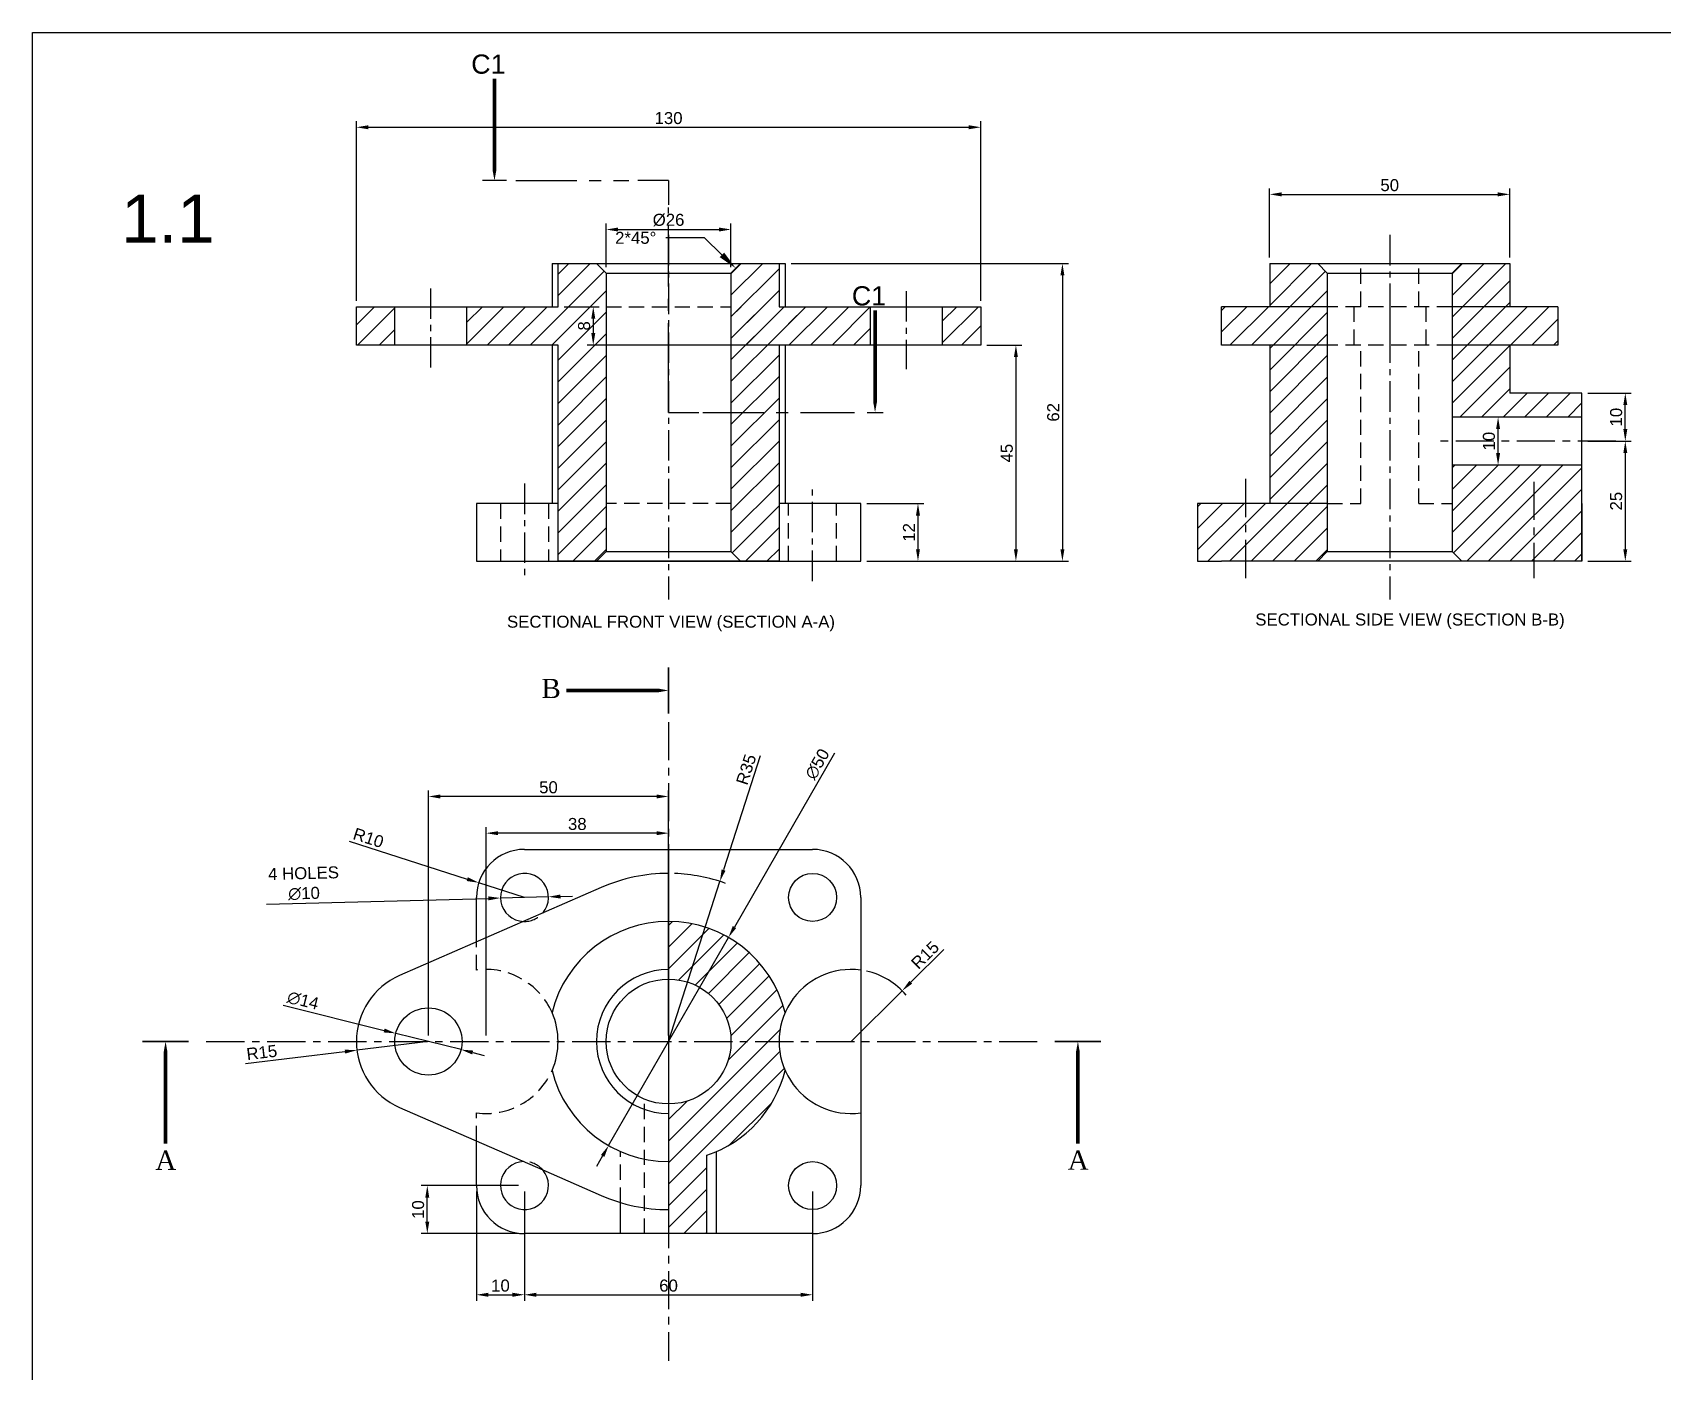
# Model space of a CAD drawing. Header units: millimetres. Extents: x 89 to 2222, y 348 to 1477.
# Drawn here: x 89.4 to 428.8, y 602.4 to 881.2 of the extents above; entities that cross this region are included whole.
import ezdxf
from ezdxf import colors
from ezdxf.entities.mleader import LeaderData, LeaderLine
from ezdxf.math import Vec2, Vec3

# ---------------------------------------------------------------- set-up
doc = ezdxf.new("R2010")
doc.units = ezdxf.units.MM
doc.header["$PDMODE"] = 32
doc.header["$PDSIZE"] = 1
doc.linetypes.add('CENTER', pattern=[50.8, 31.75, -6.35, 6.35, -6.35])
doc.linetypes.add('HIDDEN', pattern=[9.525, 6.35, -3.175])
doc.styles.get("Standard").update_dxf_attribs({"font": 'arial.ttf'})
doc.dimstyles.new('ISO-25', dxfattribs={"dimtxt": 2.5, "dimasz": 2.5, "dimexe": 1.25, "dimexo": 1.25, "dimtad": 1, "dimtxsty": 'Standard', "dimcen": 2.5, "dimclrd": 3, "dimclre": 3, "dimclrt": 3, "dimadec": 0, "dimazin": 0, "dimtfac": 1, "dimtmove": 0, "dimatfit": 3, "dimfxl": 1, "dimarcsym": 0})
pattern_1 = [(45, (-385.8094, 511.1977), (-2.245064, 2.245064), [])]

# ---------------------------------------------------------------- blocks, each defined once
blk = doc.blocks.new('*D1')
at = {"color": 3, "lineweight": -2, "transparency": 16777216}
for p, q in [((200.09, 824.14), (207.41, 824.14)), ((206.16, 821.64), (206.16, 818.64)), ((285.59, 816.14), (204.91, 816.14))]:
    blk.add_line(p, q, dxfattribs=at)
at = {"color": 3, "transparency": 16777216}
for points in [[(205.75, 821.64), (206.58, 821.64), (206.16, 824.14)], [(205.75, 818.64), (206.58, 818.64), (206.16, 816.14)]]:
    blk.add_solid(points, dxfattribs=at)
at = {"layer": 'Defpoints', "color": 0, "transparency": 16777216}
for p in [(198.84, 824.14), (206.16, 816.14), (286.84, 816.14)]:
    blk.add_point(p, dxfattribs=at)
at = {"color": 3, "transparency": 16777216, "insert": (204.26, 820.14), "char_height": 2.5, "attachment_point": 5, "rotation": 90}
blk.add_mtext('8', dxfattribs=at)
blk = doc.blocks.new('*D2')
at = {"color": 3, "lineweight": -2, "transparency": 16777216}
for p, q in [((247.35, 833.14), (305.09, 833.14)), ((303.84, 830.64), (303.84, 773.64)), ((263.09, 771.14), (305.09, 771.14))]:
    blk.add_line(p, q, dxfattribs=at)
at = {"color": 3, "transparency": 16777216}
for points in [[(303.43, 830.64), (304.26, 830.64), (303.84, 833.14)], [(303.43, 773.64), (304.26, 773.64), (303.84, 771.14)]]:
    blk.add_solid(points, dxfattribs=at)
at = {"layer": 'Defpoints', "color": 0, "transparency": 16777216}
for p in [(246.1, 833.14), (261.84, 771.14), (303.84, 771.14)]:
    blk.add_point(p, dxfattribs=at)
at = {"color": 3, "transparency": 16777216, "insert": (301.94, 802.14), "char_height": 2.5, "attachment_point": 5, "rotation": 90}
blk.add_mtext('62', dxfattribs=at)
blk = doc.blocks.new('*D3')
at = {"color": 3, "lineweight": -2, "transparency": 16777216}
for p, q in [((288.09, 816.14), (295.41, 816.14)), ((294.16, 813.64), (294.16, 773.64)), ((263.09, 771.14), (295.41, 771.14))]:
    blk.add_line(p, q, dxfattribs=at)
at = {"color": 3, "transparency": 16777216}
for points in [[(293.75, 813.64), (294.58, 813.64), (294.16, 816.14)], [(293.75, 773.64), (294.58, 773.64), (294.16, 771.14)]]:
    blk.add_solid(points, dxfattribs=at)
at = {"layer": 'Defpoints', "color": 0, "transparency": 16777216}
for p in [(286.84, 816.14), (261.84, 771.14), (294.16, 771.14)]:
    blk.add_point(p, dxfattribs=at)
at = {"color": 3, "transparency": 16777216, "insert": (292.27, 793.64), "char_height": 2.5, "attachment_point": 5, "rotation": 90}
blk.add_mtext('45', dxfattribs=at)
blk = doc.blocks.new('*D4')
at = {"color": 3, "lineweight": -2, "transparency": 16777216}
for p, q in [((263.09, 783.14), (275.02, 783.14)), ((273.77, 780.64), (273.77, 773.64)), ((263.09, 771.14), (275.02, 771.14))]:
    blk.add_line(p, q, dxfattribs=at)
at = {"color": 3, "transparency": 16777216}
for points in [[(273.35, 780.64), (274.19, 780.64), (273.77, 783.14)], [(273.35, 773.64), (274.19, 773.64), (273.77, 771.14)]]:
    blk.add_solid(points, dxfattribs=at)
at = {"layer": 'Defpoints', "color": 0, "transparency": 16777216}
for p in [(261.84, 783.14), (261.84, 771.14), (273.77, 771.14)]:
    blk.add_point(p, dxfattribs=at)
at = {"color": 3, "transparency": 16777216, "insert": (271.89, 777.14), "char_height": 2.5, "attachment_point": 5, "rotation": 90}
blk.add_mtext('12', dxfattribs=at)
blk = doc.blocks.new('*D5')
at = {"color": 3, "lineweight": -2, "transparency": 16777216}
for p, q in [((208.84, 832.39), (208.84, 841.46)), ((211.34, 840.21), (232.34, 840.21)), ((234.84, 832.39), (234.84, 841.46))]:
    blk.add_line(p, q, dxfattribs=at)
at = {"color": 3, "transparency": 16777216}
for points in [[(211.34, 840.62), (211.34, 839.79), (208.84, 840.21)], [(232.34, 840.62), (232.34, 839.79), (234.84, 840.21)]]:
    blk.add_solid(points, dxfattribs=at)
at = {"layer": 'Defpoints', "color": 0, "transparency": 16777216}
for p in [(234.84, 840.21), (208.84, 831.14), (234.84, 831.14)]:
    blk.add_point(p, dxfattribs=at)
at = {"color": 3, "transparency": 16777216, "insert": (221.84, 842.18), "char_height": 2.5, "attachment_point": 5}
blk.add_mtext('%%C26', dxfattribs=at)
blk = doc.blocks.new('*D6')
at = {"color": 3, "lineweight": -2, "transparency": 16777216}
for p, q in [((156.84, 825.39), (156.84, 862.75)), ((286.84, 825.39), (286.84, 862.75)), ((159.34, 861.5), (284.34, 861.5))]:
    blk.add_line(p, q, dxfattribs=at)
at = {"color": 3, "transparency": 16777216}
for points in [[(159.34, 861.92), (159.34, 861.08), (156.84, 861.5)], [(284.34, 861.92), (284.34, 861.08), (286.84, 861.5)]]:
    blk.add_solid(points, dxfattribs=at)
at = {"layer": 'Defpoints', "color": 0, "transparency": 16777216}
for p in [(286.84, 861.5), (156.84, 824.14), (286.84, 824.14)]:
    blk.add_point(p, dxfattribs=at)
at = {"color": 3, "transparency": 16777216, "insert": (221.84, 863.4), "char_height": 2.5, "attachment_point": 5}
blk.add_mtext('130', dxfattribs=at)
blk = doc.blocks.new('*D7')
at = {"color": 3, "lineweight": -2, "transparency": 16777216}
for p, q in [((413.24, 796.14), (422.29, 796.14)), ((421.04, 793.64), (421.04, 773.64)), ((413.24, 771.14), (422.29, 771.14))]:
    blk.add_line(p, q, dxfattribs=at)
at = {"color": 3, "transparency": 16777216}
for points in [[(420.63, 793.64), (421.46, 793.64), (421.04, 796.14)], [(420.63, 773.64), (421.46, 773.64), (421.04, 771.14)]]:
    blk.add_solid(points, dxfattribs=at)
at = {"layer": 'Defpoints', "color": 0, "transparency": 16777216}
for p in [(411.99, 796.14), (411.99, 771.14), (421.04, 771.14)]:
    blk.add_point(p, dxfattribs=at)
at = {"color": 3, "transparency": 16777216, "insert": (419.14, 783.64), "char_height": 2.5, "attachment_point": 5, "rotation": 90}
blk.add_mtext('25', dxfattribs=at)
blk = doc.blocks.new('*D8')
at = {"color": 3, "lineweight": -2, "transparency": 16777216}
for p, q in [((413.24, 806.14), (422.29, 806.14)), ((421.04, 798.64), (421.04, 803.64)), ((413.24, 796.14), (422.29, 796.14))]:
    blk.add_line(p, q, dxfattribs=at)
at = {"color": 3, "transparency": 16777216}
for points in [[(420.63, 803.64), (421.46, 803.64), (421.04, 806.14)], [(420.63, 798.64), (421.46, 798.64), (421.04, 796.14)]]:
    blk.add_solid(points, dxfattribs=at)
at = {"layer": 'Defpoints', "color": 0, "transparency": 16777216}
for p in [(411.99, 806.14), (421.04, 806.14), (411.99, 796.14)]:
    blk.add_point(p, dxfattribs=at)
at = {"color": 3, "transparency": 16777216, "insert": (419.14, 801.14), "char_height": 2.5, "attachment_point": 5, "rotation": 90}
blk.add_mtext('10', dxfattribs=at)
blk = doc.blocks.new('*D9')
at = {"color": 3, "lineweight": -2, "transparency": 16777216}
for p, q in [((410.74, 801.14), (393.3, 801.14)), ((394.55, 793.64), (394.55, 798.64)), ((410.74, 791.14), (393.3, 791.14))]:
    blk.add_line(p, q, dxfattribs=at)
at = {"color": 3, "transparency": 16777216}
for points in [[(394.14, 798.64), (394.97, 798.64), (394.55, 801.14)], [(394.14, 793.64), (394.97, 793.64), (394.55, 791.14)]]:
    blk.add_solid(points, dxfattribs=at)
at = {"layer": 'Defpoints', "color": 0, "transparency": 16777216}
for p in [(394.55, 801.14), (411.99, 801.14), (411.99, 791.14)]:
    blk.add_point(p, dxfattribs=at)
at = {"color": 3, "transparency": 16777216, "insert": (392.65, 796.14), "char_height": 2.5, "attachment_point": 5, "rotation": 90}
blk.add_mtext('10', dxfattribs=at)
blk = doc.blocks.new('*D10')
at = {"color": 3, "lineweight": -2, "transparency": 16777216}
for p, q in [((171.84, 672.38), (171.84, 723.4)), ((221.84, 672.38), (221.84, 723.4)), ((219.34, 722.15), (174.34, 722.15))]:
    blk.add_line(p, q, dxfattribs=at)
at = {"color": 3, "transparency": 16777216}
for points in [[(174.34, 722.57), (174.34, 721.73), (171.84, 722.15)], [(219.34, 722.57), (219.34, 721.73), (221.84, 722.15)]]:
    blk.add_solid(points, dxfattribs=at)
at = {"layer": 'Defpoints', "color": 0, "transparency": 16777216}
for p in [(171.84, 722.15), (171.84, 671.13), (221.84, 671.13)]:
    blk.add_point(p, dxfattribs=at)
at = {"color": 3, "transparency": 16777216, "insert": (196.84, 724.05), "char_height": 2.5, "attachment_point": 5}
blk.add_mtext('50', dxfattribs=at)
blk = doc.blocks.new('*D11')
at = {"color": 3, "lineweight": -2, "transparency": 16777216}
for p, q in [((183.84, 672.38), (183.84, 715.76)), ((219.34, 714.51), (186.34, 714.51)), ((221.84, 672.38), (221.84, 715.76))]:
    blk.add_line(p, q, dxfattribs=at)
at = {"color": 3, "transparency": 16777216}
for points in [[(186.34, 714.92), (186.34, 714.09), (183.84, 714.51)], [(219.34, 714.92), (219.34, 714.09), (221.84, 714.51)]]:
    blk.add_solid(points, dxfattribs=at)
at = {"layer": 'Defpoints', "color": 0, "transparency": 16777216}
for p in [(183.84, 714.51), (183.84, 671.13), (221.84, 671.13)]:
    blk.add_point(p, dxfattribs=at)
at = {"color": 3, "transparency": 16777216, "insert": (202.84, 716.41), "char_height": 2.5, "attachment_point": 5}
blk.add_mtext('38', dxfattribs=at)
blk = doc.blocks.new('*D12')
at = {"color": 3, "lineweight": -2, "transparency": 16777216}
for p, q in [((190.59, 641.13), (170.36, 641.13)), ((171.61, 633.63), (171.61, 638.63)), ((190.59, 631.13), (170.36, 631.13))]:
    blk.add_line(p, q, dxfattribs=at)
at = {"color": 3, "transparency": 16777216}
for points in [[(171.19, 638.63), (172.02, 638.63), (171.61, 641.13)], [(171.19, 633.63), (172.02, 633.63), (171.61, 631.13)]]:
    blk.add_solid(points, dxfattribs=at)
at = {"layer": 'Defpoints', "color": 0, "transparency": 16777216}
for p in [(171.61, 641.13), (191.84, 641.13), (191.84, 631.13)]:
    blk.add_point(p, dxfattribs=at)
at = {"color": 3, "transparency": 16777216, "insert": (169.7, 636.13), "char_height": 2.5, "attachment_point": 5, "rotation": 90}
blk.add_mtext('10', dxfattribs=at)
blk = doc.blocks.new('*D13')
at = {"color": 3, "lineweight": -2, "transparency": 16777216}
for p, q in [((181.84, 639.88), (181.84, 617.14)), ((191.84, 639.88), (191.84, 617.14)), ((184.34, 618.39), (189.34, 618.39))]:
    blk.add_line(p, q, dxfattribs=at)
at = {"color": 3, "transparency": 16777216}
for points in [[(184.34, 618.81), (184.34, 617.97), (181.84, 618.39)], [(189.34, 618.81), (189.34, 617.97), (191.84, 618.39)]]:
    blk.add_solid(points, dxfattribs=at)
at = {"layer": 'Defpoints', "color": 0, "transparency": 16777216}
for p in [(181.84, 641.13), (191.84, 641.13), (191.84, 618.39)]:
    blk.add_point(p, dxfattribs=at)
at = {"color": 3, "transparency": 16777216, "insert": (186.84, 620.29), "char_height": 2.5, "attachment_point": 5}
blk.add_mtext('10', dxfattribs=at)
blk = doc.blocks.new('*D14')
at = {"color": 3, "lineweight": -2, "transparency": 16777216}
for p, q in [((191.84, 639.88), (191.84, 617.14)), ((251.84, 639.88), (251.84, 617.14)), ((194.34, 618.39), (249.34, 618.39))]:
    blk.add_line(p, q, dxfattribs=at)
at = {"color": 3, "transparency": 16777216}
for points in [[(194.34, 618.81), (194.34, 617.97), (191.84, 618.39)], [(249.34, 618.81), (249.34, 617.97), (251.84, 618.39)]]:
    blk.add_solid(points, dxfattribs=at)
at = {"layer": 'Defpoints', "color": 0, "transparency": 16777216}
for p in [(191.84, 641.13), (251.84, 641.13), (251.84, 618.39)]:
    blk.add_point(p, dxfattribs=at)
at = {"color": 3, "transparency": 16777216, "insert": (221.84, 620.29), "char_height": 2.5, "attachment_point": 5}
blk.add_mtext('60', dxfattribs=at)
blk = doc.blocks.new('*D15')
at = {"color": 3, "lineweight": -2, "transparency": 16777216}
for p, q in [((256.41, 731.17), (235.56, 694.96)), ((209.36, 649.46), (234.31, 692.79)), ((208.12, 647.29), (206.87, 645.13))]:
    blk.add_line(p, q, dxfattribs=at)
at = {"color": 3, "transparency": 16777216}
for points in [[(235.2, 695.17), (235.92, 694.75), (234.31, 692.79)], [(207.76, 647.5), (208.48, 647.09), (209.36, 649.46)]]:
    blk.add_solid(points, dxfattribs=at)
at = {"layer": 'Defpoints', "color": 0, "transparency": 16777216}
for p in [(234.31, 692.79), (209.36, 649.46)]:
    blk.add_point(p, dxfattribs=at)
at = {"color": 3, "transparency": 16777216, "insert": (252.82, 728.89), "char_height": 2.5, "attachment_point": 5, "rotation": 60.0677}
blk.add_mtext('∅50', dxfattribs=at)
blk = doc.blocks.new('*D16')
at = {"color": 3, "lineweight": -2, "transparency": 16777216}
for p, q in [((240.93, 730.64), (233.29, 706.84)), ((221.84, 671.13), (232.53, 704.45))]:
    blk.add_line(p, q, dxfattribs=at)
blk.add_arc((221.84, 671.13), 35, 70.1725, 87.9537, dxfattribs=at)
at = {"color": 3, "transparency": 16777216}
blk.add_solid([(232.89, 706.96), (233.69, 706.71), (232.53, 704.45)], dxfattribs=at)
at = {"layer": 'Defpoints', "color": 0, "transparency": 16777216}
for p in [(232.53, 704.45), (221.84, 671.13)]:
    blk.add_point(p, dxfattribs=at)
at = {"color": 3, "transparency": 16777216, "insert": (238.01, 727.77), "char_height": 2.5, "attachment_point": 5, "rotation": 72.2188}
blk.add_mtext('R35', dxfattribs=at)
blk = doc.blocks.new('*D17')
at = {"color": 3, "lineweight": -2, "transparency": 16777216}
for p, q in [((279.17, 690.32), (272.26, 683.46)), ((259.84, 671.13), (270.48, 681.69))]:
    blk.add_line(p, q, dxfattribs=at)
blk.add_arc((259.84, 671.13), 15, 40.0142, 77.5631, dxfattribs=at)
at = {"color": 3, "transparency": 16777216}
blk.add_solid([(271.97, 683.75), (272.55, 683.16), (270.48, 681.69)], dxfattribs=at)
at = {"layer": 'Defpoints', "color": 0, "transparency": 16777216}
for p in [(270.48, 681.69), (259.84, 671.13)]:
    blk.add_point(p, dxfattribs=at)
at = {"color": 3, "transparency": 16777216, "insert": (275.26, 689.12), "char_height": 2.5, "attachment_point": 5, "rotation": 44.7888}
blk.add_mtext('R15', dxfattribs=at)
blk = doc.blocks.new('*D18')
at = {"color": 3, "lineweight": -2, "transparency": 16777216}
for p, q in [((138.11, 699.74), (184.34, 700.93)), ((196.84, 701.26), (186.84, 701)), ((199.34, 701.32), (201.84, 701.38))]:
    blk.add_line(p, q, dxfattribs=at)
at = {"color": 3, "transparency": 16777216}
for points in [[(184.33, 701.35), (184.35, 700.52), (186.84, 701)], [(199.33, 701.74), (199.35, 700.9), (196.84, 701.26)]]:
    blk.add_solid(points, dxfattribs=at)
at = {"layer": 'Defpoints', "color": 0, "transparency": 16777216}
for p in [(186.84, 701), (196.84, 701.26)]:
    blk.add_point(p, dxfattribs=at)
at = {"color": 3, "transparency": 16777216, "insert": (145.89, 704.02), "char_height": 2.5, "attachment_point": 5, "rotation": 1.4785}
blk.add_mtext('4 HOLES\\P∅10', dxfattribs=at)
blk = doc.blocks.new('*D19')
at = {"color": 3, "lineweight": -2, "transparency": 16777216}
for p, q in [((155.33, 712.81), (179.93, 704.94)), ((191.84, 701.13), (182.32, 704.18))]:
    blk.add_line(p, q, dxfattribs=at)
at = {"color": 3, "transparency": 16777216}
blk.add_solid([(180.06, 705.33), (179.81, 704.54), (182.32, 704.18)], dxfattribs=at)
at = {"layer": 'Defpoints', "color": 0, "transparency": 16777216}
for p in [(182.32, 704.18), (191.84, 701.13)]:
    blk.add_point(p, dxfattribs=at)
at = {"color": 3, "transparency": 16777216, "insert": (159.35, 713.52), "char_height": 2.5, "attachment_point": 5, "rotation": 342.2471}
blk.add_mtext('R10', dxfattribs=at)
blk = doc.blocks.new('*D20')
at = {"color": 3, "lineweight": -2, "transparency": 16777216}
for p, q in [((133.79, 666.52), (154.47, 669.02)), ((171.84, 671.13), (156.95, 669.32))]:
    blk.add_line(p, q, dxfattribs=at)
at = {"color": 3, "transparency": 16777216}
blk.add_solid([(154.42, 669.43), (154.52, 668.61), (156.95, 669.32)], dxfattribs=at)
at = {"layer": 'Defpoints', "color": 0, "transparency": 16777216}
for p in [(156.95, 669.32), (171.84, 671.13)]:
    blk.add_point(p, dxfattribs=at)
at = {"color": 3, "transparency": 16777216, "insert": (137.15, 668.84), "char_height": 2.5, "attachment_point": 5, "rotation": 6.9098}
blk.add_mtext('R15', dxfattribs=at)
blk = doc.blocks.new('*D21')
at = {"color": 3, "lineweight": -2, "transparency": 16777216}
for p, q in [((141.59, 678.66), (162.62, 673.42)), ((178.63, 669.44), (165.05, 672.82)), ((181.06, 668.83), (183.48, 668.23))]:
    blk.add_line(p, q, dxfattribs=at)
at = {"color": 3, "transparency": 16777216}
for points in [[(162.72, 673.83), (162.52, 673.02), (165.05, 672.82)], [(181.16, 669.24), (180.96, 668.43), (178.63, 669.44)]]:
    blk.add_solid(points, dxfattribs=at)
at = {"layer": 'Defpoints', "color": 0, "transparency": 16777216}
for p in [(165.05, 672.82), (178.63, 669.44)]:
    blk.add_point(p, dxfattribs=at)
at = {"color": 3, "transparency": 16777216, "insert": (145.73, 679.66), "char_height": 2.5, "attachment_point": 5, "rotation": 346.0219}
blk.add_mtext('∅14', dxfattribs=at)
blk = doc.blocks.new('*D166')
at = {"color": 3, "lineweight": -2, "transparency": 16777216}
for p, q in [((346.99, 834.39), (346.99, 848.78)), ((396.99, 834.39), (396.99, 848.78)), ((349.49, 847.53), (394.49, 847.53))]:
    blk.add_line(p, q, dxfattribs=at)
at = {"color": 3, "transparency": 16777216}
for points in [[(349.49, 847.95), (349.49, 847.11), (346.99, 847.53)], [(394.49, 847.95), (394.49, 847.11), (396.99, 847.53)]]:
    blk.add_solid(points, dxfattribs=at)
at = {"layer": 'Defpoints', "color": 0, "transparency": 16777216}
for p in [(396.99, 847.53), (346.99, 833.14), (396.99, 833.14)]:
    blk.add_point(p, dxfattribs=at)
at = {"color": 3, "transparency": 16777216, "insert": (371.99, 849.43), "char_height": 2.5, "attachment_point": 5}
blk.add_mtext('50', dxfattribs=at)

msp = doc.modelspace()

# ---------------------------------------------------------------- hatches: boundary and pattern name
h = msp.add_hatch()
h.set_pattern_fill('ANSI31', color=4)
h.set_pattern_definition(pattern_1)
h.paths.add_polyline_path([(164.839, 824.137), (156.839, 824.137), (156.839, 816.137), (164.839, 816.137)])
h.paths.add_polyline_path([(196.839, 824.137), (179.839, 824.137), (179.839, 816.137), (196.839, 816.137)])
h.paths.add_polyline_path([(198.839, 824.137), (196.839, 824.137), (196.839, 816.137), (198.839, 816.137)])
h.paths.add_polyline_path([(208.839, 824.137), (198.839, 824.137), (198.839, 816.137), (208.839, 816.137)])
h.paths.add_polyline_path([(208.839, 831.137), (206.839, 833.137), (198.839, 833.137), (198.839, 824.137), (208.839, 824.137)])
h.paths.add_polyline_path([(208.839, 816.137), (198.839, 816.137), (198.839, 783.137), (208.839, 783.137)])
h.paths.add_polyline_path([(208.839, 783.137), (198.839, 783.137), (198.839, 771.137), (206.839, 771.137), (208.839, 773.137)])
h.paths.add_polyline_path([(244.839, 783.137), (234.839, 783.137), (234.839, 773.137), (236.839, 771.137), (244.839, 771.137)])
h.paths.add_polyline_path([(244.839, 816.137), (234.839, 816.137), (234.839, 783.137), (244.839, 783.137)])
h.paths.add_polyline_path([(244.839, 824.137), (234.839, 824.137), (234.839, 816.137), (244.839, 816.137)])
h.paths.add_polyline_path([(244.839, 833.137), (236.839, 833.137), (234.839, 831.137), (234.839, 824.137), (244.839, 824.137)])
h.paths.add_polyline_path([(263.839, 824.137), (246.839, 824.137), (246.839, 816.137), (263.839, 816.137)])
h.paths.add_polyline_path([(286.839, 824.137), (278.839, 824.137), (278.839, 816.137), (286.839, 816.137)])
h = msp.add_hatch()
h.set_pattern_fill('ANSI31', color=4)
h.set_pattern_definition([(45, (-69.479, 511.1977), (-2.245064, 2.245064), [])])
h.paths.add_polyline_path([(358.994, 831.137), (356.994, 833.137), (346.994, 833.137), (346.994, 824.137), (358.994, 824.137)])
h.paths.add_polyline_path([(358.994, 824.137), (346.994, 824.137), (336.994, 824.137), (336.994, 816.137), (358.994, 816.137)])
h.paths.add_polyline_path([(358.994, 816.137), (346.994, 816.137), (346.994, 783.137), (358.994, 783.137)])
h.paths.add_polyline_path([(406.994, 824.137), (384.994, 824.137), (384.994, 816.137), (406.994, 816.137)])
h.paths.add_polyline_path([(396.994, 833.137), (386.994, 833.137), (384.994, 831.137), (384.994, 824.137), (396.994, 824.137)])
h.paths.add_polyline_path([(396.994, 816.137), (384.994, 816.137), (384.994, 801.137), (411.994, 801.137), (411.994, 806.137), (396.994, 806.137)])
h.paths.add_polyline_path([(411.994, 791.137), (384.994, 791.137), (384.994, 783.137), (411.994, 783.137)])
h.paths.add_polyline_path([(411.994, 783.137), (406.994, 783.137), (406.994, 771.137), (411.994, 771.137)])
h.paths.add_polyline_path([(406.994, 783.137), (401.994, 783.137), (401.994, 771.137), (406.994, 771.137)])
h.paths.add_polyline_path([(401.994, 783.137), (396.994, 783.137), (396.994, 771.137), (401.994, 771.137)])
h.paths.add_polyline_path([(396.994, 783.137), (384.994, 783.137), (384.994, 773.137), (386.994, 771.137), (396.994, 771.137)])
h.paths.add_polyline_path([(358.994, 783.137), (346.994, 783.137), (346.994, 771.137), (356.994, 771.137), (358.994, 773.137)])
h.paths.add_polyline_path([(346.994, 783.137), (341.994, 783.137), (341.994, 771.137), (346.994, 771.137)])
h.paths.add_polyline_path([(341.994, 783.137), (336.994, 783.137), (336.994, 771.137), (341.994, 771.137)])
h.paths.add_polyline_path([(336.994, 783.137), (331.994, 783.137), (331.994, 771.137), (336.994, 771.137)])
h = msp.add_hatch()
h.set_pattern_fill('ANSI31', color=256)
h.set_pattern_definition(pattern_1)
h.paths.add_polyline_path([(263.839, 824.137), (234.839, 824.137), (234.839, 816.137), (263.839, 816.137)])
h = msp.add_hatch()
h.set_pattern_fill('ANSI31', color=4)
h.set_pattern_definition([(45, (-385.8094, 527.6547), (-2.245064, 2.245064), [])])
h.paths.add_polyline_path([(246.102, 677.151, 0.3445947), (221.839, 696.127), (221.839, 684.127, -0.4142136), (234.839, 671.127, -0.4142136), (221.839, 658.127), (221.839, 631.127), (229.839, 631.127), (229.839, 647.441, 0.2557882), (246.102, 665.102, -0.209657)])

# ---------------------------------------------------------------- linework, layer by layer
at = {"color": 6, "lineweight": 30}
for p, q in [((188.107, 850.391), (183.08, 850.391)), ((263.175, 802.137), (266.499, 802.137))]:
    msp.add_line(p, q, dxfattribs=at)
at = {"color": 6, "linetype": 'CENTER', "ltscale": 0.4}
for p, q in [((190.046, 850.391), (213.558, 850.391)), ((221.839, 808.002), (221.839, 844.819)), ((228.994, 802.137), (260.54, 802.137))]:
    msp.add_line(p, q, dxfattribs=at)
at = {"color": 6}
for p, q in [((221.839, 850.391), (215.446, 850.391)), ((221.839, 850.391), (221.839, 845.363)), ((221.839, 802.137), (221.839, 808.31)), ((221.839, 802.137), (228.109, 802.137))]:
    msp.add_line(p, q, dxfattribs=at)
at = {"color": 1, "linetype": 'CENTER', "ltscale": 0.2}
for p, q in [((221.839, 839.095), (221.839, 763.162)), ((371.994, 839.095), (371.994, 763.162)), ((172.339, 811.451), (172.339, 827.898)), ((191.839, 787.306), (191.839, 768.236)), ((251.839, 767.011), (251.839, 786.782))]:
    msp.add_line(p, q, dxfattribs=at)
for p, q in [((197.576, 833.137), (246.102, 833.137)), ((197.576, 833.137), (197.576, 824.137)), ((197.576, 833.137), (246.102, 833.137)), ((198.839, 824.137), (198.839, 833.137)), ((208.839, 831.137), (206.839, 833.137)), ((234.839, 831.137), (236.839, 833.137)), ((244.839, 833.137), (244.839, 824.137)), ((246.102, 833.137), (246.102, 824.137)), ((346.994, 833.137), (396.994, 833.137)), ((346.994, 833.137), (346.994, 824.137)), ((358.994, 831.137), (356.994, 833.137)), ((384.994, 831.137), (386.994, 833.137)), ((396.994, 833.137), (396.994, 824.137)), ((208.839, 831.137), (208.839, 773.137)), ((208.839, 831.137), (234.839, 831.137)), ((234.839, 831.137), (234.839, 773.137)), ((358.994, 831.137), (358.994, 773.137)), ((358.994, 831.137), (384.994, 831.137)), ((384.994, 831.137), (384.994, 773.137)), ((156.839, 816.137), (156.839, 824.137)), ((156.839, 824.137), (198.839, 824.137)), ((164.839, 816.137), (164.839, 824.137)), ((179.839, 816.137), (179.839, 824.137)), ((244.839, 824.137), (286.839, 824.137)), ((263.839, 824.137), (263.839, 816.137)), ((278.839, 824.137), (278.839, 816.137)), ((286.839, 824.137), (286.839, 816.137)), ((336.994, 816.137), (336.994, 824.137)), ((358.994, 824.137), (336.994, 824.137)), ((371.994, 824.137), (371.994, 816.137)), ((406.994, 824.137), (384.994, 824.137)), ((406.994, 824.137), (406.994, 816.137)), ((198.839, 816.137), (156.839, 816.137)), ((197.576, 816.137), (197.576, 783.137)), ((198.839, 771.137), (198.839, 816.137)), ((286.839, 816.137), (244.839, 816.137)), ((244.839, 816.137), (244.839, 771.137)), ((246.102, 816.137), (246.102, 783.137)), ((358.994, 816.137), (336.994, 816.137)), ((346.994, 816.137), (346.994, 783.137)), ((406.994, 816.137), (384.994, 816.137)), ((396.994, 816.137), (396.994, 806.137)), ((411.994, 806.137), (396.994, 806.137)), ((411.994, 796.137), (411.994, 806.137)), ((221.839, 802.137), (221.839, 802.137)), ((221.839, 802.137), (221.839, 802.137)), ((221.839, 802.137), (221.839, 802.137)), ((411.994, 801.137), (384.994, 801.137)), ((411.994, 771.137), (411.994, 796.137)), ((411.994, 791.137), (384.994, 791.137)), ((181.839, 783.137), (181.839, 771.137)), ((198.839, 783.137), (181.839, 783.137)), ((261.839, 783.137), (244.839, 783.137)), ((261.839, 771.137), (261.839, 783.137)), ((331.994, 783.137), (331.994, 771.137)), ((346.994, 783.137), (331.994, 783.137)), ((358.994, 783.137), (346.994, 783.137)), ((411.994, 783.137), (411.994, 771.137)), ((181.839, 771.137), (261.839, 771.137)), ((244.839, 771.137), (198.839, 771.137)), ((208.839, 773.137), (206.839, 771.137)), ((208.839, 773.137), (234.839, 773.137)), ((234.839, 773.137), (236.839, 771.137)), ((331.994, 771.137), (336.994, 771.137)), ((406.994, 771.137), (336.994, 771.137)), ((358.994, 773.137), (356.994, 771.137)), ((358.994, 773.137), (384.994, 773.137)), ((384.994, 773.137), (386.994, 771.137)), ((411.994, 771.137), (406.994, 771.137)), ((191.839, 711.127), (251.839, 711.127)), ((221.839, 711.127), (221.839, 631.127)), ((207.839, 703.205), (165.839, 684.874)), ((181.839, 691.857), (181.839, 701.127)), ((261.839, 701.127), (261.839, 641.127)), ((302.29, 671.127), (311.845, 671.127)), ((165.839, 657.379), (195.644, 644.371)), ((181.839, 641.127), (181.839, 650.396)), ((231.839, 631.127), (231.839, 648.214)), ((229.839, 631.127), (229.839, 647.441)), ((195.644, 644.371), (207.839, 639.048)), ((211.839, 631.127), (211.839, 637.585)), ((251.839, 631.127), (191.839, 631.127))]:
    msp.add_line(p, q)
at = {"linetype": 'HIDDEN', "ltscale": 0.5}
for p, q in [((365.969, 824.137), (365.969, 833.137)), ((378.018, 824.137), (378.018, 833.137)), ((208.839, 824.137), (234.839, 824.137)), ((384.994, 824.137), (358.994, 824.137)), ((364.494, 824.137), (364.494, 816.137)), ((379.494, 824.137), (379.494, 816.137)), ((234.839, 816.137), (208.839, 816.137)), ((384.994, 816.137), (358.994, 816.137)), ((365.969, 783.137), (365.969, 816.137)), ((378.018, 783.137), (378.018, 816.137)), ((186.839, 783.137), (186.839, 771.137)), ((196.839, 783.137), (196.839, 771.137)), ((234.839, 783.137), (208.839, 783.137)), ((246.839, 771.137), (246.839, 783.137)), ((256.839, 771.137), (256.839, 783.137)), ((358.994, 783.137), (365.969, 783.137)), ((378.018, 783.137), (384.994, 783.137)), ((181.839, 685.993), (181.839, 691.857)), ((216.839, 631.127), (216.839, 659.127)), ((181.839, 650.396), (181.839, 656.26)), ((211.839, 637.585), (211.839, 648.214))]:
    msp.add_line(p, q, dxfattribs=at)
at = {"linetype": 'CENTER', "ltscale": 0.2}
msp.add_line((271.339, 827.373), (271.339, 811.101), dxfattribs=at)
at = {"color": 1, "linetype": 'CENTER', "ltscale": 0.25}
for p, q in [((419.088, 796.137), (382.067, 796.137)), ((341.994, 788.272), (341.994, 766.582)), ((401.994, 787.678), (401.994, 767.622))]:
    msp.add_line(p, q, dxfattribs=at)
at = {"color": 6, "lineweight": 35}
for p, q in [((221.839, 749.005), (221.839, 739.45)), ((112.338, 671.127), (121.893, 671.127)), ((302.29, 671.127), (311.845, 671.127))]:
    msp.add_line(p, q, dxfattribs=at)
at = {"color": 6, "linetype": 'CENTER', "ltscale": 0.25}
for p, q in [((221.839, 737.624), (221.839, 604.629)), ((125.587, 671.127), (298.582, 671.127))]:
    msp.add_line(p, q, dxfattribs=at)
msp.add_lwpolyline([(89.429, 881.214), (736.431, 881.214), (736.431, 348.393), (89.429, 348.393)], close=True)
at = {"color": 6}
for points in [[(185.594, 850.391, 0, 2.25, 0), (185.594, 856.641, 0.75, 0.75, 0), (185.594, 871.641, 0.75, 0.75, 0)], [(264.837, 802.137, 0, 2.25, 0), (264.837, 808.387, 0.75, 0.75, 0), (264.837, 823.387, 0.75, 0.75, 0)], [(221.839, 744.227, 0, 2.25, 0), (215.589, 744.227, 0.75, 0.75, 0), (200.589, 744.227, 0.75, 0.75, 0)], [(117.116, 671.127, 0, 2.25, 0), (117.116, 664.877, 0.75, 0.75, 0), (117.116, 649.877, 0.75, 0.75, 0)], [(307.067, 671.127, 0, 2.25, 0), (307.067, 664.877, 0.75, 0.75, 0), (307.067, 649.877, 0.75, 0.75, 0)]]:
    msp.add_lwpolyline(points, format="xyseb", dxfattribs=at)
for centre, radius in [((251.839, 701.127), 5), ((221.839, 671.127), 13), ((171.839, 671.127), 7), ((251.839, 641.127), 5)]:
    msp.add_circle(centre, radius)
for centre, radius, start, end in [((191.839, 701.127), 10, 90, 180), ((251.839, 701.127), 10, 0, 90), ((191.839, 701.127), 5, 319.53936, 267.617), ((221.839, 671.127), 35, 90, 113.57818), ((221.839, 671.127), 25, 13.94528, 166.05472), ((221.839, 671.127), 15, 90, 270), ((259.839, 671.127), 15, 82.33774, 277.66226), ((171.839, 671.127), 15, 113.57818, 246.42182), ((221.839, 671.127), 25, 193.94528, 270), ((221.839, 671.127), 25, 288.66292, 346.05472), ((191.839, 641.127), 5, 92.383, 40.46064), ((191.839, 641.127), 10, 180, 270), ((221.839, 671.127), 35, 246.42182, 270), ((251.839, 641.127), 10, 270, 0)]:
    msp.add_arc(centre, radius, start, end)
at = {"linetype": 'HIDDEN', "ltscale": 0.5}
for centre, radius, start, end in [((191.839, 701.127), 5, 267.617, 319.53936), ((183.839, 671.127), 15, 23.68191, 97.66226), ((183.839, 671.127), 15, 262.33774, 336.31809), ((191.839, 641.127), 5, 40.46064, 92.383)]:
    msp.add_arc(centre, radius, start, end, dxfattribs=at)
at = {"ltscale": 0.5}
msp.add_arc((183.839, 671.127), 15, 336.31809, 23.68191, dxfattribs=at)

# ---------------------------------------------------------------- texts
for s, width, heights, insert, char_height, attachment_point in [('{\\C6;C1}', 5.39243, [0], (187.897, 876.65), 4, 3), ('{\\C6;C1}', 5.39243, [0], (267.141, 828.396), 4, 3), ('{\\C3;SECTIONAL SIDE VIEW (SECTION B-B)}', 66.0283, [3.004], (344.004, 760.252), 2.5, 1), ('{\\C3;SECTIONAL FRONT VIEW (SECTION A-A)}', 79.13871, [3.327], (188.203, 759.798), 2.5, 1)]:
    msp.add_mtext_dynamic_manual_height_columns(s, width=width, gutter_width=12.5, heights=heights, dxfattribs=dict(insert=insert, char_height=char_height, attachment_point=attachment_point))
at = {"color": 3, "insert": (107.901, 847.495), "char_height": 10, "attachment_point": 1}
msp.add_mtext_dynamic_manual_height_columns('1.1', width=25.87837, gutter_width=12.5, heights=[0], dxfattribs=at)
at = {"color": 6, "char_height": 4, "attachment_point": 1}
for s, insert in [('{\\fTimes New Roman|b0|i0|c0|p18;B}', (195.372, 746.645)), ('{\\fTimes New Roman|b0|i0|c0|p18;A}', (114.983, 648.403)), ('{\\fTimes New Roman|b0|i0|c0|p18;A}', (304.954, 648.428))]:
    msp.add_mtext_dynamic_manual_height_columns(s, width=4.10595, gutter_width=12.5, heights=[0], dxfattribs=dict(at, insert=insert))

# ---------------------------------------------------------------- dimensions: what is measured, and where the dimension line sits
dim = msp.add_linear_dim(base=(286.839, 861.5), p1=(156.839, 824.137), p2=(286.839, 824.137), dimstyle='ISO-25')
dim.commit()
dim.dimension.update_dxf_attribs({"geometry": '*D6', "text_midpoint": (221.839, 861.5), "dimtype": 160})
for base, p1, p2, picture, middle in [((396.994, 847.529), (346.994, 833.137), (396.994, 833.137), '*D166', (371.994, 849.43)), ((171.839, 722.148), (221.839, 671.127), (171.839, 671.127), '*D10', (196.839, 724.05)), ((183.839, 714.507), (221.839, 671.127), (183.839, 671.127), '*D11', (202.839, 716.409)), ((191.839, 618.39), (181.839, 641.127), (191.839, 641.127), '*D13', (186.839, 620.292)), ((251.839, 618.39), (191.839, 641.127), (251.839, 641.127), '*D14', (221.839, 620.292))]:
    dim = msp.add_linear_dim(base=base, p1=p1, p2=p2, dimstyle='ISO-25')
    dim.commit()
    dim.dimension.update_dxf_attribs({"geometry": picture, "text_midpoint": middle})
dim = msp.add_linear_dim(base=(234.839, 840.207), p1=(208.839, 831.137), p2=(234.839, 831.137), text='%%C<>', dimstyle='ISO-25')
dim.commit()
dim.dimension.update_dxf_attribs({"geometry": '*D5', "text_midpoint": (221.839, 842.178)})
for base, p1, p2, picture, middle in [((303.842, 771.137), (246.102, 833.137), (261.839, 771.137), '*D2', (303.842, 802.137)), ((421.043, 806.137), (411.994, 796.137), (411.994, 806.137), '*D8', (421.043, 801.137)), ((394.553, 801.137), (411.994, 791.137), (411.994, 801.137), '*D9', (394.553, 796.137)), ((273.771, 771.137), (261.839, 783.137), (261.839, 771.137), '*D4', (273.771, 777.137)), ((171.606, 641.127), (191.839, 631.127), (191.839, 641.127), '*D12', (171.606, 636.127))]:
    dim = msp.add_linear_dim(base=base, p1=p1, p2=p2, angle=90, dimstyle='ISO-25')
    dim.commit()
    dim.dimension.update_dxf_attribs({"geometry": picture, "text_midpoint": middle, "dimtype": 160})
for base, p1, p2, picture, middle in [((206.164, 816.137), (198.839, 824.137), (286.839, 816.137), '*D1', (204.263, 820.137)), ((294.164, 771.137), (286.839, 816.137), (261.839, 771.137), '*D3', (292.268, 793.637)), ((421.043, 771.137), (411.994, 796.137), (411.994, 771.137), '*D7', (419.142, 783.637))]:
    dim = msp.add_linear_dim(base=base, p1=p1, p2=p2, angle=90, dimstyle='ISO-25')
    dim.commit()
    dim.dimension.update_dxf_attribs({"geometry": picture, "text_midpoint": middle})
for p1, p2, picture, middle in [((209.365, 649.461), (234.314, 692.792), '*D15', (254.531, 727.905)), ((178.632, 669.436), (165.047, 672.817), '*D21', (145.249, 677.745))]:
    dim = msp.add_diameter_dim_2p(p1=p1, p2=p2, dimstyle='ISO-25')
    dim.commit()
    dim.dimension.update_dxf_attribs({"geometry": picture, "text_midpoint": middle, "dimtype": 163})
for center, mpoint, picture, middle in [((221.839, 671.127), (232.528, 704.455), '*D16', (239.82, 727.193)), ((191.839, 701.127), (182.315, 704.176), '*D19', (158.77, 711.714)), ((171.839, 671.127), (156.948, 669.322), '*D20', (137.383, 666.951))]:
    dim = msp.add_radius_dim(center=center, mpoint=mpoint, dimstyle='ISO-25')
    dim.commit()
    dim.dimension.update_dxf_attribs({"geometry": picture, "text_midpoint": middle, "dimtype": 164})
dim = msp.add_diameter_dim_2p(p1=(196.838, 701.256), p2=(186.841, 700.998), text='4 HOLES\\P<>', dimstyle='ISO-25')
dim.commit()
dim.dimension.update_dxf_attribs({"geometry": '*D18', "text_midpoint": (145.998, 699.943), "dimtype": 163})
dim = msp.add_radius_dim(center=(259.839, 671.127), mpoint=(270.485, 681.694), dimstyle='ISO-25')
dim.commit()
dim.dimension.update_dxf_attribs({"geometry": '*D17', "text_midpoint": (275.264, 689.117)})

# ---------------------------------------------------------------- leaders
ml = msp.add_multileader_mtext('Standard')
ml.set_content('{\\C3;2*45%%D}', color=256)
ml.set_leader_properties(color=3)
ml.build(insert=Vec2(0, 0))
ctx = ml.context
ctx.base_point, ctx.char_height, ctx.plane_origin = Vec3(209.046, 838.457), 2.5, Vec3(235.839, 832.137)
ctx.text_align_type = 2
notes = []
notes.append((ctx, [(0, (1, 1, 0), (229.295, 838.457), (-1, 0), 8, [(0, [(235.839, 832.137)], 0, [])])]))
ctx.mtext.insert, ctx.mtext.alignment, ctx.mtext.flow_direction = Vec3(219.295, 839.728), 3, 5
for ctx, leaders in notes:
    for number, flags, end, landing, length, lines in leaders:
        leader = LeaderData()
        leader.index, (leader.has_last_leader_line, leader.has_dogleg_vector, leader.attachment_direction) = number, flags
        leader.last_leader_point, leader.dogleg_vector, leader.dogleg_length = Vec3(end), Vec3(landing), length
        for number, points, colour, breaks in lines:
            line = LeaderLine()
            line.index, line.vertices, line.color, line.breaks = number, Vec3.list(points), colors.encode_raw_color(colour), breaks
            leader.lines.append(line)
        ctx.leaders.append(leader)

doc.saveas('drawing.dxf')
